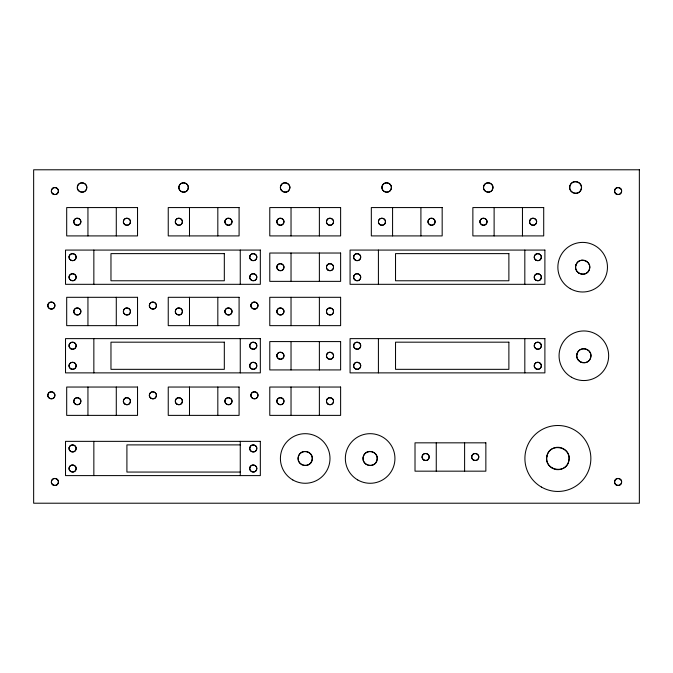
<?xml version="1.0" encoding="UTF-8"?>
<svg xmlns="http://www.w3.org/2000/svg" width="673" height="673" viewBox="0 0 673 673"><rect width="100%" height="100%" fill="white"/><g stroke="black" fill="none" stroke-linecap="round" stroke-linejoin="round"><path stroke-width="1.01" d="M240.261 444.895L126.911 444.895L126.911 472.059L240.261 472.059M524.822 250.078L524.822 284.317M524.822 338.628L524.822 372.876M522.458 207.57L522.458 235.912M494.117 207.57L494.117 235.912M464.606 442.834L464.606 471.167M436.264 442.834L436.264 471.167M420.911 207.57L420.911 235.912M392.578 207.57L392.578 235.912M378.411 250.078L378.411 284.317M378.411 338.628L378.411 372.876M319.372 207.57L319.372 235.912M319.372 253.031L319.372 281.364M319.372 297.306L319.372 325.648M319.372 341.581L319.372 369.923M319.372 387.042L319.372 415.376M291.03 207.57L291.03 235.912M291.03 253.031L291.03 281.364M291.03 297.306L291.03 325.648M291.03 341.581L291.03 369.923M291.03 387.042L291.03 415.376M240.261 250.078L240.261 284.317M240.261 338.628L240.261 372.876M240.261 441.353L240.261 475.601M217.825 207.57L217.825 235.912M217.825 297.306L217.825 325.648M217.825 387.042L217.825 415.376M189.492 207.57L189.492 235.912M189.492 297.306L189.492 325.648M189.492 387.042L189.492 415.376M116.286 207.57L116.286 235.912M116.286 297.306L116.286 325.648M116.286 387.042L116.286 415.376M93.85 250.078L93.85 284.317M93.85 338.628L93.85 372.876M93.85 441.353L93.85 475.601M87.944 207.57L87.944 235.912M87.944 297.306L87.944 325.648M87.944 387.042L87.944 415.376M47.867 304.877C46.816 309.311 54.101 310.758 54.816 306.265C55.876 301.832 48.591 300.385 47.867 304.877M77.412 186.581C76.007 192.486 85.715 194.413 86.674 188.423C88.087 182.518 78.371 180.583 77.412 186.581M69.126 365.094C68.066 369.527 75.351 370.974 76.074 366.482C77.126 362.049 69.841 360.602 69.126 365.094M73.845 310.783C72.793 315.216 80.079 316.663 80.794 312.163C81.854 307.738 74.568 306.291 73.845 310.783M69.126 447.747C68.066 452.18 75.351 453.627 76.074 449.135C77.126 444.702 69.841 443.255 69.126 447.747M73.845 400.519C72.793 404.953 80.079 406.399 80.794 401.899C81.854 397.474 74.568 396.027 73.845 400.519M175.392 400.519C174.332 404.953 181.617 406.399 182.341 401.899C183.393 397.474 176.107 396.027 175.392 400.519M249.776 365.094C248.716 369.527 256.009 370.974 256.724 366.482C257.784 362.049 250.499 360.602 249.776 365.094M250.953 394.614C249.902 399.047 257.187 400.494 257.902 396.002C258.962 391.568 251.677 390.121 250.953 394.614M249.776 447.747C248.716 452.18 256.009 453.627 256.724 449.135C257.784 444.702 250.499 443.255 249.776 447.747M276.931 310.783C275.88 315.216 283.165 316.663 283.88 312.163C284.94 307.738 277.655 306.291 276.931 310.783M298.257 457.093C296.145 465.952 310.716 468.854 312.154 459.861C314.266 451.003 299.695 448.1 298.257 457.093M326.523 266.508C325.471 270.933 332.756 272.388 333.471 267.888C334.531 263.463 327.246 262.007 326.523 266.508M326.523 400.519C325.471 404.953 332.756 406.399 333.471 401.899C334.531 397.474 327.246 396.027 326.523 400.519M353.678 345.022C352.627 349.455 359.912 350.902 360.627 346.41C361.687 341.977 354.402 340.53 353.678 345.022M378.478 221.047C377.418 225.48 384.704 226.927 385.427 222.427C386.479 218.002 379.193 216.555 378.478 221.047M363.193 457.093C361.081 465.952 375.652 468.854 377.09 459.861C379.202 451.003 364.631 448.1 363.193 457.093M546.88 456.286C543.532 470.318 566.607 474.902 568.878 460.669C572.227 446.636 549.151 442.052 546.88 456.286M47.926 394.386C46.58 398.744 53.756 400.662 54.765 396.22C56.111 391.871 48.936 389.953 47.926 394.386M69.176 256.245C67.83 260.594 75.006 262.52 76.024 258.079C77.361 253.729 70.185 251.803 69.176 256.245M123.487 220.82C122.15 225.169 129.325 227.095 130.335 222.654C131.681 218.304 124.505 216.386 123.487 220.82M179.026 186.278C177.235 192.074 186.8 194.64 188.146 188.718C189.937 182.921 180.372 180.356 179.026 186.278M225.034 310.556C223.688 314.905 230.864 316.832 231.874 312.39C233.22 308.041 226.044 306.122 225.034 310.556M249.826 276.317C248.488 280.666 255.664 282.593 256.674 278.151C258.02 273.802 250.844 271.875 249.826 276.317M249.826 344.803C248.488 349.152 255.664 351.07 256.674 346.637C258.02 342.279 250.844 340.361 249.826 344.803M326.573 310.556C325.236 314.905 332.412 316.832 333.421 312.39C334.767 308.041 327.591 306.122 326.573 310.556M353.737 256.245C352.391 260.594 359.567 262.52 360.577 258.079C361.923 253.729 354.747 251.803 353.737 256.245M483.651 186.278C481.86 192.074 491.433 194.64 492.779 188.718C494.571 182.921 485.006 180.356 483.651 186.278M534.387 276.317C533.041 280.666 540.217 282.593 541.227 278.151C542.573 273.802 535.397 271.875 534.387 276.317M577.013 353.922C574.321 362.621 588.673 366.465 590.701 357.59C593.384 348.883 579.032 345.039 577.013 353.922M614.676 190.131C613.33 194.48 620.506 196.398 621.515 191.965C622.861 187.607 615.686 185.689 614.676 190.131M614.676 481.035C613.33 485.393 620.506 487.311 621.515 482.869C622.861 478.52 615.686 476.602 614.676 481.035M69.243 276.098C67.62 280.347 74.653 282.736 75.956 278.37C77.58 274.121 70.547 271.732 69.243 276.098M69.243 344.576C67.62 348.833 74.653 351.222 75.956 346.856C77.58 342.599 70.547 340.21 69.243 344.576M51.552 480.816C49.92 485.073 56.961 487.454 58.257 483.096C59.88 478.84 52.847 476.45 51.552 480.816M123.554 310.337C121.931 314.594 128.964 316.975 130.268 312.617C131.891 308.36 124.858 305.971 123.554 310.337M175.51 220.601C173.886 224.858 180.919 227.238 182.215 222.881C183.847 218.624 176.806 216.235 175.51 220.601M175.51 310.337C173.886 314.594 180.919 316.975 182.215 312.617C183.847 308.36 176.806 305.971 175.51 310.337M249.893 256.026C248.27 260.274 255.303 262.663 256.606 258.297C258.23 254.049 251.197 251.66 249.893 256.026M251.079 304.432C249.447 308.688 256.489 311.077 257.784 306.711C259.408 302.455 252.375 300.065 251.079 304.432M277.049 354.612C275.425 358.869 282.458 361.258 283.762 356.892C285.386 352.635 278.353 350.246 277.049 354.612M277.049 400.073C275.425 404.322 282.458 406.711 283.762 402.353C285.386 398.096 278.353 395.707 277.049 400.073M326.641 220.601C325.017 224.858 332.05 227.238 333.354 222.881C334.977 218.624 327.944 216.235 326.641 220.601M382.197 185.984C380.035 191.654 389.415 194.834 391.148 189.02C393.31 183.342 383.93 180.162 382.197 185.984M353.805 364.648C352.172 368.905 359.205 371.294 360.509 366.928C362.133 362.671 355.1 360.282 353.805 364.648M480.135 220.601C478.511 224.858 485.544 227.238 486.848 222.881C488.472 218.624 481.439 216.235 480.135 220.601M471.874 455.865C470.25 460.113 477.283 462.502 478.579 458.136C480.211 453.888 473.169 451.499 471.874 455.865M529.727 220.601C528.103 224.858 535.136 227.238 536.44 222.881C538.064 218.624 531.031 216.235 529.727 220.601M534.455 256.026C532.831 260.274 539.864 262.663 541.159 258.297C542.783 254.049 535.75 251.66 534.455 256.026M575.97 264.918C572.715 273.423 586.78 278.201 589.38 269.478C592.635 260.964 578.561 256.194 575.97 264.918M51.628 189.685C49.726 193.824 56.591 196.667 58.172 192.402C60.074 188.263 53.209 185.42 51.628 189.685M74.047 220.382C72.146 224.521 79.01 227.365 80.592 223.091C82.493 218.961 75.628 216.117 74.047 220.382M69.327 467.155C67.426 471.293 74.291 474.137 75.872 469.872C77.774 465.733 70.909 462.889 69.327 467.155M123.639 399.855C121.737 403.993 128.602 406.837 130.183 402.563C132.085 398.424 125.22 395.589 123.639 399.855M149.616 304.213C147.715 308.352 154.58 311.195 156.161 306.93C158.062 302.791 151.198 299.948 149.616 304.213M149.616 393.949C147.715 398.088 154.58 400.931 156.161 396.666C158.062 392.527 151.198 389.684 149.616 393.949M225.186 220.382C223.285 224.521 230.149 227.365 231.731 223.091C233.632 218.961 226.767 216.117 225.186 220.382M280.767 185.689C278.235 191.208 287.388 195.002 289.491 189.306C292.023 183.788 282.879 179.994 280.767 185.689M225.186 399.855C223.285 403.993 230.149 406.837 231.731 402.563C233.632 398.424 226.767 395.589 225.186 399.855M277.133 220.382C275.232 224.521 282.096 227.365 283.678 223.091C285.579 218.961 278.715 216.117 277.133 220.382M277.133 265.843C275.232 269.982 282.096 272.826 283.678 268.552C285.579 264.413 278.715 261.57 277.133 265.843M249.977 467.155C248.076 471.293 254.941 474.137 256.522 469.872C258.424 465.733 251.559 462.889 249.977 467.155M326.725 354.393C324.823 358.532 331.688 361.376 333.27 357.111C335.171 352.972 328.306 350.128 326.725 354.393M353.88 275.88C351.979 280.018 358.844 282.862 360.425 278.588C362.326 274.449 355.462 271.606 353.88 275.88M428.272 220.382C426.371 224.521 433.235 227.365 434.817 223.091C436.71 218.961 429.854 216.117 428.272 220.382M422.366 455.646C420.465 459.785 427.33 462.629 428.911 458.355C430.813 454.216 423.948 451.373 422.366 455.646M570.132 185.235C566.969 192.133 578.41 196.878 581.043 189.761C584.214 182.863 572.773 178.126 570.132 185.235M534.53 344.357C532.637 348.496 539.494 351.34 541.084 347.075C542.976 342.936 536.12 340.092 534.53 344.357M534.53 364.43C532.637 368.568 539.494 371.412 541.084 367.147C542.976 363.008 536.12 360.164 534.53 364.43M639.35 169.789L33.65 169.789L33.65 503.211L639.35 503.211L639.35 169.789M137.536 207.57L66.694 207.57L66.694 235.912L137.536 235.912L137.536 207.57M239.083 207.57L168.242 207.57L168.242 235.912L239.083 235.912L239.083 207.57M340.622 207.57L269.78 207.57L269.78 235.912L340.622 235.912L340.622 207.57M442.169 207.57L371.328 207.57L371.328 235.912L442.169 235.912L442.169 207.57M543.708 207.57L472.867 207.57L472.867 235.912L543.708 235.912L543.708 207.57M260.333 250.078L65.517 250.078L65.517 284.317L260.333 284.317L260.333 250.078M544.894 250.078L350.069 250.078L350.069 284.317L544.894 284.317L544.894 250.078M340.622 253.031L269.78 253.031L269.78 281.364L340.622 281.364L340.622 253.031M224.319 253.62L110.969 253.62L110.969 280.776L224.319 280.776L224.319 253.62M508.881 253.62L395.531 253.62L395.531 280.776L508.881 280.776L508.881 253.62M137.536 297.306L66.694 297.306L66.694 325.648L137.536 325.648L137.536 297.306M239.083 297.306L168.242 297.306L168.242 325.648L239.083 325.648L239.083 297.306M340.622 297.306L269.78 297.306L269.78 325.648L340.622 325.648L340.622 297.306M260.333 338.628L65.517 338.628L65.517 372.876L260.333 372.876L260.333 338.628M544.894 338.628L350.069 338.628L350.069 372.876L544.894 372.876L544.894 338.628M340.622 341.581L269.78 341.581L269.78 369.923L340.622 369.923L340.622 341.581M224.319 342.178L110.969 342.178L110.969 369.334L224.319 369.334L224.319 342.178M508.881 342.178L395.531 342.178L395.531 369.334L508.881 369.334L508.881 342.178M137.536 387.042L66.694 387.042L66.694 415.376L137.536 415.376L137.536 387.042M239.083 387.042L168.242 387.042L168.242 415.376L239.083 415.376L239.083 387.042M340.622 387.042L269.78 387.042L269.78 415.376L340.622 415.376L340.622 387.042M260.333 441.353L65.517 441.353L65.517 475.601L260.333 475.601L260.333 441.353M485.856 442.834L415.014 442.834L415.014 471.167L485.856 471.167L485.856 442.834M75.553 224.807A3.542 3.542 0 0 0 80.861 221.737A3.542 3.542 0 0 0 75.553 218.675A3.542 3.542 0 0 0 75.553 224.807M124.942 224.681A3.542 3.542 0 0 0 130.444 221.972A3.542 3.542 0 0 0 125.346 218.565A3.542 3.542 0 0 0 124.942 224.681M79.683 191.586A4.719 4.719 0 0 0 86.767 187.498A4.719 4.719 0 0 0 79.683 183.409A4.719 4.719 0 0 0 79.683 191.586M53.133 194.11A3.542 3.542 0 0 0 58.442 191.048A3.542 3.542 0 0 0 53.133 187.977A3.542 3.542 0 0 0 53.133 194.11M181.222 191.586A4.719 4.719 0 0 0 188.314 187.498A4.719 4.719 0 0 0 181.222 183.409A4.719 4.719 0 0 0 181.222 191.586M176.898 224.681A3.542 3.542 0 0 0 182.4 221.972A3.542 3.542 0 0 0 177.293 218.565A3.542 3.542 0 0 0 176.898 224.681M226.683 224.807A3.542 3.542 0 0 0 232 221.737A3.542 3.542 0 0 0 226.683 218.675A3.542 3.542 0 0 0 226.683 224.807M282.769 191.586A4.719 4.719 0 0 0 289.853 187.498A4.719 4.719 0 0 0 282.769 183.409A4.719 4.719 0 0 0 282.769 191.586M278.639 224.807A3.542 3.542 0 0 0 283.947 221.737A3.542 3.542 0 0 0 278.639 218.675A3.542 3.542 0 0 0 278.639 224.807M328.231 224.807A3.542 3.542 0 0 0 333.539 221.737A3.542 3.542 0 0 0 328.231 218.675A3.542 3.542 0 0 0 328.231 224.807M384.308 191.586A4.719 4.719 0 0 0 391.4 187.498A4.719 4.719 0 0 0 384.308 183.409A4.719 4.719 0 0 0 384.308 191.586M380.178 224.807A3.542 3.542 0 0 0 385.494 221.737A3.542 3.542 0 0 0 380.178 218.675A3.542 3.542 0 0 0 380.178 224.807M429.576 224.681A3.542 3.542 0 0 0 435.078 221.972A3.542 3.542 0 0 0 429.971 218.565A3.542 3.542 0 0 0 429.576 224.681M481.523 224.681A3.542 3.542 0 0 0 487.025 221.972A3.542 3.542 0 0 0 481.927 218.565A3.542 3.542 0 0 0 481.523 224.681M531.317 224.807A3.542 3.542 0 0 0 536.625 221.737A3.542 3.542 0 0 0 531.317 218.675A3.542 3.542 0 0 0 531.317 224.807M485.595 191.426A4.719 4.719 0 0 0 492.93 187.809A4.719 4.719 0 0 0 486.125 183.266A4.719 4.719 0 0 0 485.595 191.426M572.639 192.613A5.906 5.906 0 0 0 581.497 187.498A5.906 5.906 0 0 0 572.639 182.383A5.906 5.906 0 0 0 572.639 192.613M616.132 193.992A3.542 3.542 0 0 0 621.633 191.275A3.542 3.542 0 0 0 616.527 187.868A3.542 3.542 0 0 0 616.132 193.992M535.843 260.106A3.542 3.542 0 0 0 541.344 257.397A3.542 3.542 0 0 0 536.238 253.982A3.542 3.542 0 0 0 535.843 260.106M535.843 280.178A3.542 3.542 0 0 0 541.344 277.469A3.542 3.542 0 0 0 536.238 274.054A3.542 3.542 0 0 0 535.843 280.178M578.738 273.087A7.083 7.083 0 0 0 589.741 267.661A7.083 7.083 0 0 0 579.546 260.846A7.083 7.083 0 0 0 578.738 273.087M536.036 348.782A3.542 3.542 0 0 0 541.353 345.72A3.542 3.542 0 0 0 536.036 342.65A3.542 3.542 0 0 0 536.036 348.782M536.036 368.854A3.542 3.542 0 0 0 541.353 365.792A3.542 3.542 0 0 0 536.036 362.722A3.542 3.542 0 0 0 536.036 368.854M580.311 361.889A7.083 7.083 0 0 0 590.936 355.756A7.083 7.083 0 0 0 580.311 349.615A7.083 7.083 0 0 0 580.311 361.889M552.272 468.189A11.214 11.214 0 0 0 569.097 458.473A11.214 11.214 0 0 0 552.272 448.765A11.214 11.214 0 0 0 552.272 468.189M616.132 484.897A3.542 3.542 0 0 0 621.633 482.188A3.542 3.542 0 0 0 616.527 478.781A3.542 3.542 0 0 0 616.132 484.897M366.205 464.37A7.083 7.083 0 0 0 377.208 458.944A7.083 7.083 0 0 0 367.012 452.121A7.083 7.083 0 0 0 366.205 464.37M423.864 460.071A3.542 3.542 0 0 0 429.181 457.001A3.542 3.542 0 0 0 423.864 453.93A3.542 3.542 0 0 0 423.864 460.071M473.262 459.945A3.542 3.542 0 0 0 478.764 457.236A3.542 3.542 0 0 0 473.657 453.821A3.542 3.542 0 0 0 473.262 459.945M251.281 451.39A3.542 3.542 0 0 0 256.783 448.672A3.542 3.542 0 0 0 251.685 445.265A3.542 3.542 0 0 0 251.281 451.39M251.483 471.58A3.542 3.542 0 0 0 256.792 468.509A3.542 3.542 0 0 0 251.483 465.447A3.542 3.542 0 0 0 251.483 471.58M301.664 464.614A7.083 7.083 0 0 0 312.289 458.473A7.083 7.083 0 0 0 301.664 452.34A7.083 7.083 0 0 0 301.664 464.614M53.133 485.023A3.542 3.542 0 0 0 58.442 481.952A3.542 3.542 0 0 0 53.133 478.89A3.542 3.542 0 0 0 53.133 485.023M70.825 471.58A3.542 3.542 0 0 0 76.142 468.509A3.542 3.542 0 0 0 70.825 465.447A3.542 3.542 0 0 0 70.825 471.58M70.631 451.39A3.542 3.542 0 0 0 76.133 448.672A3.542 3.542 0 0 0 71.035 445.265A3.542 3.542 0 0 0 70.631 451.39M49.575 398.374A3.542 3.542 0 0 0 54.883 395.303A3.542 3.542 0 0 0 49.575 392.241A3.542 3.542 0 0 0 49.575 398.374M75.351 404.153A3.542 3.542 0 0 0 80.853 401.445A3.542 3.542 0 0 0 75.755 398.037A3.542 3.542 0 0 0 75.351 404.153M125.144 404.28A3.542 3.542 0 0 0 130.453 401.209A3.542 3.542 0 0 0 125.144 398.147A3.542 3.542 0 0 0 125.144 404.28M70.825 368.854A3.542 3.542 0 0 0 76.142 365.792A3.542 3.542 0 0 0 70.825 362.722A3.542 3.542 0 0 0 70.825 368.854M70.825 348.782A3.542 3.542 0 0 0 76.142 345.72A3.542 3.542 0 0 0 70.825 342.65A3.542 3.542 0 0 0 70.825 348.782M49.373 308.52A3.542 3.542 0 0 0 54.883 305.803A3.542 3.542 0 0 0 49.777 302.396A3.542 3.542 0 0 0 49.373 308.52M75.553 314.543A3.542 3.542 0 0 0 80.861 311.473A3.542 3.542 0 0 0 75.553 308.411A3.542 3.542 0 0 0 75.553 314.543M125.144 314.543A3.542 3.542 0 0 0 130.453 311.473A3.542 3.542 0 0 0 125.144 308.411A3.542 3.542 0 0 0 125.144 314.543M70.631 280.178A3.542 3.542 0 0 0 76.133 277.469A3.542 3.542 0 0 0 71.035 274.054A3.542 3.542 0 0 0 70.631 280.178M70.825 260.232A3.542 3.542 0 0 0 76.142 257.162A3.542 3.542 0 0 0 70.825 254.091A3.542 3.542 0 0 0 70.825 260.232M251.281 260.106A3.542 3.542 0 0 0 256.783 257.397A3.542 3.542 0 0 0 251.685 253.982A3.542 3.542 0 0 0 251.281 260.106M251.483 280.305A3.542 3.542 0 0 0 256.792 277.234A3.542 3.542 0 0 0 251.483 274.163A3.542 3.542 0 0 0 251.483 280.305M252.459 308.52A3.542 3.542 0 0 0 257.969 305.803A3.542 3.542 0 0 0 252.863 302.396A3.542 3.542 0 0 0 252.459 308.52M278.437 314.417A3.542 3.542 0 0 0 283.939 311.708A3.542 3.542 0 0 0 278.841 308.301A3.542 3.542 0 0 0 278.437 314.417M278.639 270.268A3.542 3.542 0 0 0 283.947 267.198A3.542 3.542 0 0 0 278.639 264.127A3.542 3.542 0 0 0 278.639 270.268M328.029 270.142A3.542 3.542 0 0 0 333.53 267.433A3.542 3.542 0 0 0 328.432 264.018A3.542 3.542 0 0 0 328.029 270.142M328.029 314.417A3.542 3.542 0 0 0 333.53 311.708A3.542 3.542 0 0 0 328.432 308.301A3.542 3.542 0 0 0 328.029 314.417M355.386 280.305A3.542 3.542 0 0 0 360.694 277.234A3.542 3.542 0 0 0 355.386 274.163A3.542 3.542 0 0 0 355.386 280.305M355.386 260.232A3.542 3.542 0 0 0 360.694 257.162A3.542 3.542 0 0 0 355.386 254.091A3.542 3.542 0 0 0 355.386 260.232M251.281 348.664A3.542 3.542 0 0 0 256.783 345.947A3.542 3.542 0 0 0 251.685 342.54A3.542 3.542 0 0 0 251.281 348.664M251.281 368.737A3.542 3.542 0 0 0 256.783 366.019A3.542 3.542 0 0 0 251.685 362.612A3.542 3.542 0 0 0 251.281 368.737M252.459 398.256A3.542 3.542 0 0 0 257.969 395.539A3.542 3.542 0 0 0 252.863 392.132A3.542 3.542 0 0 0 252.459 398.256M278.437 404.153A3.542 3.542 0 0 0 283.939 401.445A3.542 3.542 0 0 0 278.841 398.037A3.542 3.542 0 0 0 278.437 404.153M278.639 358.818A3.542 3.542 0 0 0 283.947 355.756A3.542 3.542 0 0 0 278.639 352.686A3.542 3.542 0 0 0 278.639 358.818M328.231 358.818A3.542 3.542 0 0 0 333.539 355.756A3.542 3.542 0 0 0 328.231 352.686A3.542 3.542 0 0 0 328.231 358.818M328.029 404.153A3.542 3.542 0 0 0 333.53 401.445A3.542 3.542 0 0 0 328.432 398.037A3.542 3.542 0 0 0 328.029 404.153M355.386 368.854A3.542 3.542 0 0 0 360.694 365.792A3.542 3.542 0 0 0 355.386 362.722A3.542 3.542 0 0 0 355.386 368.854M355.184 348.664A3.542 3.542 0 0 0 360.686 345.947A3.542 3.542 0 0 0 355.588 342.54A3.542 3.542 0 0 0 355.184 348.664M151.114 398.374A3.542 3.542 0 0 0 156.43 395.303A3.542 3.542 0 0 0 151.114 392.241A3.542 3.542 0 0 0 151.114 398.374M177.092 404.28A3.542 3.542 0 0 0 182.408 401.209A3.542 3.542 0 0 0 177.092 398.147A3.542 3.542 0 0 0 177.092 404.28M226.683 404.28A3.542 3.542 0 0 0 232 401.209A3.542 3.542 0 0 0 226.683 398.147A3.542 3.542 0 0 0 226.683 404.28M150.92 308.52A3.542 3.542 0 0 0 156.422 305.803A3.542 3.542 0 0 0 151.324 302.396A3.542 3.542 0 0 0 150.92 308.52M176.898 314.417A3.542 3.542 0 0 0 182.4 311.708A3.542 3.542 0 0 0 177.293 308.301A3.542 3.542 0 0 0 176.898 314.417M226.683 314.543A3.542 3.542 0 0 0 232 311.473A3.542 3.542 0 0 0 226.683 308.411A3.542 3.542 0 0 0 226.683 314.543M571.461 377.225A24.792 24.792 0 0 0 608.653 355.756A24.792 24.792 0 0 0 571.461 334.279A24.792 24.792 0 0 0 571.461 377.225M570.275 288.675A24.792 24.792 0 0 0 607.467 267.198A24.792 24.792 0 0 0 570.275 245.721A24.792 24.792 0 0 0 570.275 288.675M292.805 479.95A24.792 24.792 0 0 0 329.997 458.473A24.792 24.792 0 0 0 292.805 437.004A24.792 24.792 0 0 0 292.805 479.95M357.742 479.95A24.792 24.792 0 0 0 394.942 458.473A24.792 24.792 0 0 0 357.742 437.004A24.792 24.792 0 0 0 357.742 479.95M541.386 487.033A32.977 32.977 0 0 0 590.86 458.473A32.977 32.977 0 0 0 541.386 429.921A32.977 32.977 0 0 0 541.386 487.033"/></g></svg>
